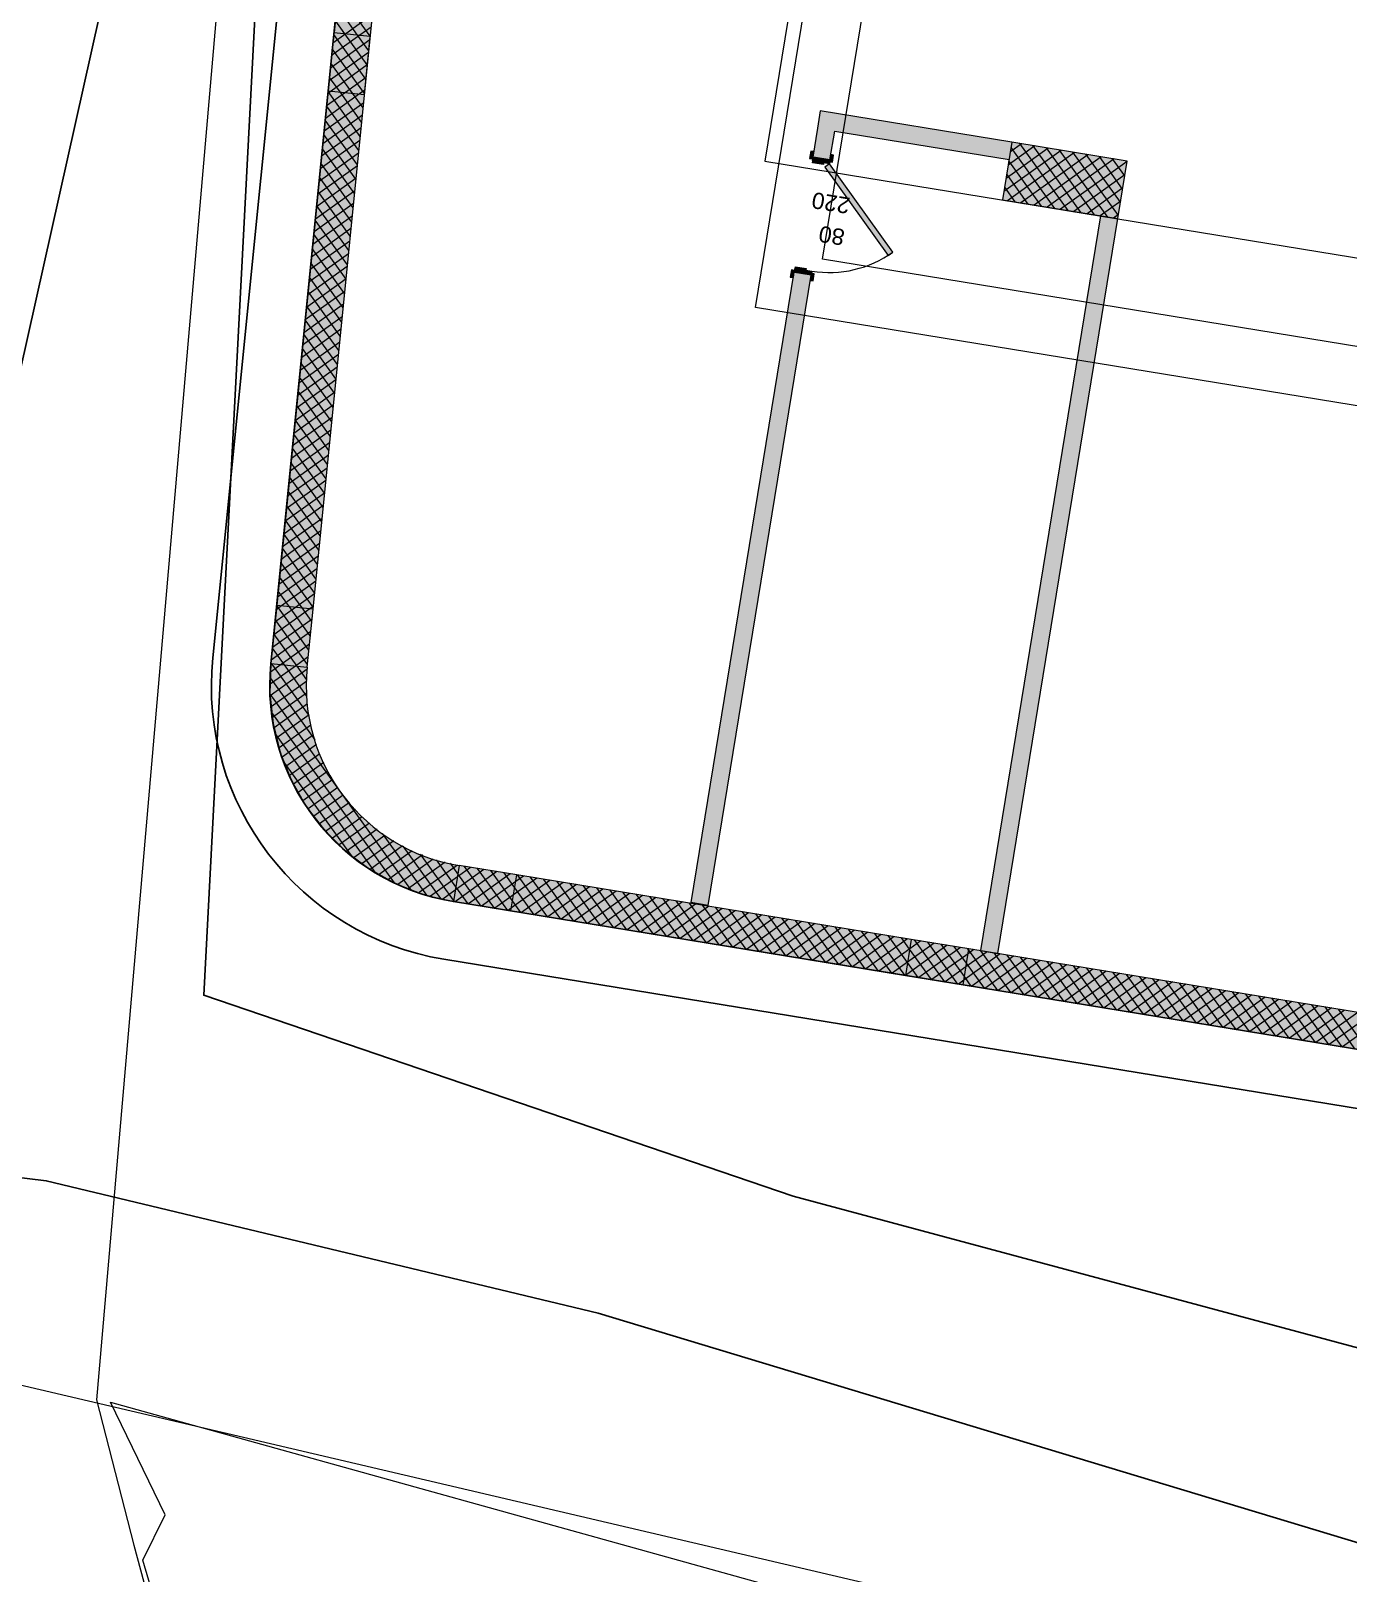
# Model space of a CAD drawing. Header units: metres. Extents: x 7511340 to 7511486, y 4692164 to 4692372.
# Drawn here: x 7511394.92 to 7511403.95, y 4692182.43 to 4692193 of the extents above; entities that cross this region are included whole.
import ezdxf

# ---------------------------------------------------------------- set-up
doc = ezdxf.new("R2010")
doc.units = ezdxf.units.M
for name, color, linetype, lineweight in [('Asfallt', 97, 'Continuous', 0), ('ParcRePo', 7, 'Continuous', 0), ('trotuar', 155, 'Continuous', 0), ('urbanizem', 1, 'Continuous', 0)]:
    doc.layers.add(name, color=color, linetype=linetype, lineweight=lineweight)
for name, color, linetype in [('bodrumi', 5, 'Continuous'), ('e0', 4, 'Continuous'), ('e1', 4, 'Continuous'), ('e2', 1, 'Continuous')]:
    doc.layers.add(name, color=color, linetype=linetype)
for name, color, linetype, true_color in [('PDF_2D Drafting - General', 7, 'Continuous', 0x999999), ('PDF_A - Muret', 7, 'Continuous', 0xaaaaaa), ('PDF_A - Shtyllat', 7, 'Continuous', 0x999999), ('PDF_A - Shtyllat bodrum', 7, 'Continuous', 0x999999)]:
    doc.layers.add(name, color=color, linetype=linetype, true_color=true_color)
doc.styles.add('PDF Arial', font='arial.ttf')

msp = doc.modelspace()

# ---------------------------------------------------------------- hatches: boundary and pattern name
at = {"layer": 'PDF_A - Muret', "true_color": 0xcccccc, "transparency": 33554559}
for points in [[(7511396.959, 4692192.586), (7511397.207, 4692192.561), (7511397.247, 4692192.959), (7511396.999, 4692192.984), (7511397.617, 4692199.165), (7511397.866, 4692199.14), (7511396.855, 4692189.035), (7511396.606, 4692189.06)], [(7511396.566, 4692188.662), (7511396.815, 4692188.637), (7511396.81, 4692188.449), (7511396.834, 4692188.262), (7511396.886, 4692188.081), (7511396.964, 4692187.909), (7511397.067, 4692187.752), (7511397.192, 4692187.611), (7511397.338, 4692187.491), (7511397.499, 4692187.395), (7511397.674, 4692187.323), (7511397.857, 4692187.279), (7511397.817, 4692187.032), (7511397.616, 4692187.079), (7511397.425, 4692187.153), (7511397.245, 4692187.253), (7511397.08, 4692187.376), (7511396.934, 4692187.52), (7511396.809, 4692187.683), (7511396.707, 4692187.862), (7511396.631, 4692188.053), (7511396.581, 4692188.252), (7511396.56, 4692188.457)]]:
    msp.add_hatch(color=254, dxfattribs=at).paths.add_polyline_path(points)
at = {"layer": 'PDF_A - Muret', "true_color": 0xffffff, "transparency": 33554559}
for points in [[(7511400.283, 4692192.131), (7511400.396, 4692192.113), (7511400.392, 4692192.085), (7511400.352, 4692192.092), (7511400.351, 4692192.08), (7511400.277, 4692192.092)], [(7511400.16, 4692191.381), (7511400.234, 4692191.369), (7511400.232, 4692191.357), (7511400.272, 4692191.351), (7511400.267, 4692191.323), (7511400.154, 4692191.342)]]:
    msp.add_hatch(color=7, dxfattribs=at).paths.add_polyline_path(points)

# ---------------------------------------------------------------- linework, layer by layer
at = {"layer": 'Asfallt'}
msp.add_polyline3d([(7511404.403, 4692273.175, 619.961), (7511401.488, 4692249.649, 619.892), (7511397.329, 4692206.248, 619.854), (7511395.371, 4692183.618, 619.839), (7511395.627, 4692182.623, 619.894), (7511395.907, 4692181.586, 619.902), (7511396.191, 4692181.272, 619.919), (7511396.715, 4692180.907, 619.923), (7511397.256, 4692180.8, 619.878), (7511414.766, 4692176.268, 619.774), (7511418.852, 4692175.217, 619.731), (7511420.837, 4692174.645, 619.657), (7511421.531, 4692174.761, 619.63), (7511421.996, 4692174.813, 619.607), (7511422.248, 4692175.07, 619.631), (7511422.506, 4692175.39, 619.618), (7511422.614, 4692175.596, 619.693), (7511422.821, 4692175.949, 619.549), (7511423.13, 4692176.487, 619.53), (7511424.316, 4692177.369, 619.53), (7511433.508, 4692228.296, 619.412), (7511440.37, 4692264.898, 619.373)], dxfattribs=at)
at = {"layer": 'bodrumi', "flags": 128}
msp.add_lwpolyline([(7511422.033, 4692183.074), (7511426.969, 4692213.275), (7511399.479, 4692217.768), (7511396.566, 4692188.662, 0.396098), (7511397.817, 4692187.032)], format="xyb", close=True, dxfattribs=at)
at = {"layer": 'e0', "color": 6, "linetype": 'Continuous', "lineweight": 20, "flags": 128}
msp.add_lwpolyline([(7511423.12, 4692213.903), (7511418.951, 4692188.392), (7511400.346, 4692191.433), (7511404.516, 4692216.944)], dxfattribs=at)
at = {"layer": 'e1', "flags": 128}
msp.add_lwpolyline([(7511422.364, 4692182.615), (7511427.429, 4692213.605), (7511399.123, 4692218.231), (7511396.168, 4692188.702, 0.396098), (7511397.752, 4692186.637)], format="xyb", close=True, dxfattribs=at)
at = {"layer": 'e1', "linetype": 'Continuous', "lineweight": 20, "elevation": 613.255, "flags": 128}
msp.add_lwpolyline([(7511423.515, 4692213.839), (7511419.281, 4692187.933), (7511399.887, 4692191.102), (7511404.121, 4692217.009)], dxfattribs=at)
at = {"layer": 'e2'}
for points in [[(7511400.144, 4692185.014, 619.707), (7511406.645, 4692183.268, 619.712), (7511410.931, 4692182.793, 619.834), (7511419.224, 4692181.066, 619.742), (7511423.016, 4692181.413, 619.405), (7511423.694, 4692183.258, 619.225), (7511424.836, 4692188.462, 619.161), (7511425.244, 4692193.12, 619.294), (7511426.125, 4692197.892, 619.277), (7511427.391, 4692204.14, 619.204), (7511428.084, 4692213.744, 613.896), (7511428.007, 4692215.982, 619.365), (7511429.663, 4692217.241, 619.316), (7511430.32, 4692216.45, 619.345), (7511430.001, 4692214.913, 619.363), (7511428, 4692203.837, 619.283), (7511426.864, 4692197.695, 619.391), (7511425.955, 4692192.757, 619.316), (7511425.152, 4692188.306, 619.298), (7511423.429, 4692179.932, 619.502), (7511421.276, 4692179.272, 619.683), (7511406.296, 4692181.95, 619.832), (7511398.809, 4692184.212, 619.878)], [(7511395.665, 4692194.322, 619.777), (7511393.645, 4692185.287, 0), (7511395.028, 4692185.12, 619.756), (7511398.809, 4692184.212, 619.878)], [(7511400.144, 4692185.014, 619.707), (7511396.107, 4692186.39, 619.57), (7511396.507, 4692194.049, 619.699)]]:
    msp.add_polyline3d(points, dxfattribs=at)
at = {"layer": 'ParcRePo', "flags": 128}
msp.add_lwpolyline([(7511438.476, 4692258.633), (7511437.466, 4692250.214), (7511433.445, 4692226.686), (7511431.285, 4692219.136), (7511431.165, 4692215.906), (7511428.644, 4692201.967), (7511424.053, 4692176.878), (7511392.374, 4692184.299), (7511391.774, 4692184.439), (7511391.754, 4692184.439), (7511391.594, 4692184.479), (7511374.173, 4692189.119), (7511355.624, 4692194.06), (7511353.224, 4692194.68), (7511356.019, 4692233.288), (7511356.846, 4692244.708), (7511357.263, 4692252.689), (7511359.038, 4692286.715)], dxfattribs=at)
at = {"layer": 'PDF_2D Drafting - General', "color": 8, "lineweight": 9, "true_color": 0x7f7f7f}
for points in [[(7511399.479, 4692217.768), (7511396.566, 4692188.662)], [(7511396.566, 4692188.662), (7511396.56, 4692188.457)], [(7511396.56, 4692188.457), (7511396.581, 4692188.252)], [(7511396.581, 4692188.252), (7511396.631, 4692188.053)], [(7511396.631, 4692188.053), (7511396.707, 4692187.862)], [(7511396.707, 4692187.862), (7511396.809, 4692187.683)], [(7511396.809, 4692187.683), (7511396.934, 4692187.52)], [(7511396.934, 4692187.52), (7511397.08, 4692187.376)], [(7511397.08, 4692187.376), (7511397.245, 4692187.253)], [(7511397.245, 4692187.253), (7511397.425, 4692187.153)], [(7511397.425, 4692187.153), (7511397.616, 4692187.079)], [(7511397.616, 4692187.079), (7511397.817, 4692187.032)], [(7511397.817, 4692187.032), (7511422.033, 4692183.074)]]:
    msp.add_lwpolyline(points, dxfattribs=at)
at = {"layer": 'PDF_A - Muret', "color": 8, "lineweight": 18, "true_color": 0x7f7f7f}
for points in [[(7511396.855, 4692189.035), (7511397.866, 4692199.14)], [(7511397.617, 4692199.165), (7511396.999, 4692192.984)], [(7511396.959, 4692192.586), (7511396.606, 4692189.06)], [(7511400.33, 4692192.448), (7511400.31, 4692192.33)], [(7511401.643, 4692192.233), (7511400.33, 4692192.448)], [(7511400.31, 4692192.33), (7511400.278, 4692192.132)], [(7511400.396, 4692192.113), (7511400.429, 4692192.31)], [(7511400.429, 4692192.31), (7511401.624, 4692192.115)], [(7511400.278, 4692192.132), (7511400.284, 4692192.169)], [(7511400.278, 4692192.132), (7511400.284, 4692192.169)], [(7511400.278, 4692192.132), (7511400.284, 4692192.169)], [(7511400.283, 4692192.131), (7511400.278, 4692192.132)], [(7511400.283, 4692192.131), (7511400.278, 4692192.132)], [(7511400.283, 4692192.131), (7511400.278, 4692192.132)], [(7511400.396, 4692192.113), (7511400.283, 4692192.131)], [(7511400.396, 4692192.113), (7511400.283, 4692192.131)], [(7511400.396, 4692192.113), (7511400.283, 4692192.131)], [(7511400.396, 4692192.113), (7511400.402, 4692192.149)], [(7511400.396, 4692192.113), (7511400.402, 4692192.149)], [(7511400.396, 4692192.113), (7511400.402, 4692192.149)], [(7511402.25, 4692191.729), (7511401.427, 4692186.696)], [(7511401.546, 4692186.677), (7511402.368, 4692191.71)], [(7511400.149, 4692191.343), (7511399.443, 4692187.025)], [(7511399.562, 4692187.005), (7511400.267, 4692191.323)], [(7511400.149, 4692191.343), (7511400.143, 4692191.306)], [(7511400.149, 4692191.343), (7511400.143, 4692191.306)], [(7511400.149, 4692191.343), (7511400.143, 4692191.306)], [(7511400.154, 4692191.342), (7511400.149, 4692191.343)], [(7511400.154, 4692191.342), (7511400.149, 4692191.343)], [(7511400.154, 4692191.342), (7511400.149, 4692191.343)], [(7511400.267, 4692191.323), (7511400.154, 4692191.342)], [(7511400.267, 4692191.323), (7511400.154, 4692191.342)], [(7511400.267, 4692191.323), (7511400.154, 4692191.342)], [(7511400.267, 4692191.323), (7511400.261, 4692191.287)], [(7511400.267, 4692191.323), (7511400.261, 4692191.287)], [(7511400.267, 4692191.323), (7511400.261, 4692191.287)], [(7511400.953, 4692186.773), (7511398.252, 4692187.215)], [(7511398.211, 4692186.968), (7511400.913, 4692186.526)], [(7511399.562, 4692187.005), (7511399.443, 4692187.025)], [(7511405.72, 4692185.994), (7511401.348, 4692186.708)], [(7511401.427, 4692186.696), (7511401.546, 4692186.677)], [(7511401.308, 4692186.462), (7511405.68, 4692185.747)]]:
    msp.add_lwpolyline(points, dxfattribs=at)
at = {"layer": 'PDF_A - Muret', "lineweight": 9}
for points in [[(7511397.246, 4692192.96), (7511397.027, 4692193.264)], [(7511397.073, 4692192.977), (7511397.007, 4692193.069)], [(7511397.159, 4692192.968), (7511397.017, 4692193.167)], [(7511397.262, 4692193.108), (7511397.079, 4692192.976)], [(7511397.254, 4692193.022), (7511397.176, 4692192.966)], [(7511397.237, 4692192.86), (7511397.237, 4692192.86)], [(7511397.245, 4692192.936), (7511397.244, 4692192.935)], [(7511397.247, 4692192.958), (7511397.247, 4692192.958)], [(7511397.228, 4692192.762), (7511397.227, 4692192.763)], [(7511397.228, 4692192.763), (7511397.227, 4692192.763)], [(7511397.236, 4692192.849), (7511397.236, 4692192.849)], [(7511397.218, 4692192.664), (7511397.217, 4692192.665)], [(7511397.219, 4692192.677), (7511397.219, 4692192.677)], [(7511397.174, 4692192.565), (7511396.94, 4692192.396)], [(7511397.077, 4692192.574), (7511396.948, 4692192.482)], [(7511396.979, 4692192.584), (7511396.957, 4692192.568)], [(7511397.179, 4692192.273), (7511396.958, 4692192.58)], [(7511397.188, 4692192.371), (7511397.04, 4692192.578)], [(7511397.198, 4692192.469), (7511397.126, 4692192.57)], [(7511397.208, 4692192.567), (7511397.208, 4692192.567)], [(7511397.21, 4692192.591), (7511397.21, 4692192.59)], [(7511397.202, 4692192.504), (7511396.931, 4692192.31)], [(7511397.169, 4692192.176), (7511396.948, 4692192.482)], [(7511397.184, 4692192.332), (7511396.914, 4692192.137)], [(7511397.193, 4692192.418), (7511396.922, 4692192.223)], [(7511397.159, 4692192.078), (7511396.939, 4692192.385)], [(7511397.176, 4692192.246), (7511396.905, 4692192.051)], [(7511397.149, 4692191.98), (7511396.929, 4692192.287)], [(7511397.167, 4692192.159), (7511396.896, 4692191.965)], [(7511397.14, 4692191.882), (7511396.919, 4692192.189)], [(7511397.159, 4692192.073), (7511396.888, 4692191.878)], [(7511397.13, 4692191.785), (7511396.909, 4692192.091)], [(7511397.15, 4692191.987), (7511396.879, 4692191.792)], [(7511397.12, 4692191.687), (7511396.899, 4692191.994)], [(7511397.133, 4692191.814), (7511396.862, 4692191.619)], [(7511397.141, 4692191.9), (7511396.871, 4692191.706)], [(7511397.11, 4692191.589), (7511396.89, 4692191.896)], [(7511397.124, 4692191.728), (7511396.853, 4692191.533)], [(7511397.091, 4692191.394), (7511396.87, 4692191.7)], [(7511397.1, 4692191.491), (7511396.88, 4692191.798)], [(7511397.115, 4692191.642), (7511396.845, 4692191.447)], [(7511397.081, 4692191.296), (7511396.86, 4692191.603)], [(7511397.107, 4692191.555), (7511396.836, 4692191.361)], [(7511397.071, 4692191.198), (7511396.85, 4692191.505)], [(7511397.09, 4692191.383), (7511396.819, 4692191.188)], [(7511397.098, 4692191.469), (7511396.827, 4692191.274)], [(7511397.061, 4692191.1), (7511396.841, 4692191.407)], [(7511397.081, 4692191.297), (7511396.81, 4692191.102)], [(7511397.051, 4692191.003), (7511396.831, 4692191.309)], [(7511397.072, 4692191.21), (7511396.801, 4692191.016)], [(7511397.042, 4692190.905), (7511396.821, 4692191.212)], [(7511397.064, 4692191.124), (7511396.793, 4692190.929)], [(7511397.032, 4692190.807), (7511396.811, 4692191.114)], [(7511397.055, 4692191.038), (7511396.784, 4692190.843)], [(7511397.022, 4692190.71), (7511396.802, 4692191.016)], [(7511397.038, 4692190.865), (7511396.767, 4692190.671)], [(7511397.046, 4692190.952), (7511396.776, 4692190.757)], [(7511397.012, 4692190.612), (7511396.792, 4692190.919)], [(7511397.029, 4692190.779), (7511396.758, 4692190.584)], [(7511397.003, 4692190.514), (7511396.782, 4692190.821)], [(7511397.02, 4692190.693), (7511396.75, 4692190.498)], [(7511396.993, 4692190.416), (7511396.772, 4692190.723)], [(7511397.012, 4692190.606), (7511396.741, 4692190.412)], [(7511396.983, 4692190.319), (7511396.762, 4692190.625)], [(7511396.995, 4692190.434), (7511396.724, 4692190.239)], [(7511397.003, 4692190.52), (7511396.732, 4692190.326)], [(7511396.963, 4692190.123), (7511396.743, 4692190.43)], [(7511396.973, 4692190.221), (7511396.753, 4692190.528)], [(7511396.986, 4692190.348), (7511396.715, 4692190.153)], [(7511396.954, 4692190.025), (7511396.733, 4692190.332)], [(7511396.977, 4692190.261), (7511396.707, 4692190.067)], [(7511396.944, 4692189.928), (7511396.723, 4692190.234)], [(7511396.969, 4692190.175), (7511396.698, 4692189.98)], [(7511396.934, 4692189.83), (7511396.714, 4692190.137)], [(7511396.96, 4692190.089), (7511396.689, 4692189.894)], [(7511396.924, 4692189.732), (7511396.704, 4692190.039)], [(7511396.943, 4692189.916), (7511396.672, 4692189.722)], [(7511396.951, 4692190.002), (7511396.681, 4692189.808)], [(7511396.915, 4692189.634), (7511396.694, 4692189.941)], [(7511396.934, 4692189.83), (7511396.663, 4692189.635)], [(7511396.905, 4692189.537), (7511396.684, 4692189.843)], [(7511396.925, 4692189.744), (7511396.655, 4692189.549)], [(7511396.895, 4692189.439), (7511396.674, 4692189.746)], [(7511396.917, 4692189.657), (7511396.646, 4692189.463)], [(7511396.885, 4692189.341), (7511396.665, 4692189.648)], [(7511396.9, 4692189.485), (7511396.629, 4692189.29)], [(7511396.908, 4692189.571), (7511396.637, 4692189.376)], [(7511396.875, 4692189.243), (7511396.655, 4692189.55)], [(7511396.891, 4692189.399), (7511396.62, 4692189.204)], [(7511396.866, 4692189.146), (7511396.645, 4692189.452)], [(7511396.882, 4692189.312), (7511396.612, 4692189.118)], [(7511396.856, 4692189.048), (7511396.635, 4692189.355)], [(7511396.693, 4692189.051), (7511396.616, 4692189.159)], [(7511396.78, 4692189.043), (7511396.625, 4692189.257)], [(7511396.874, 4692189.226), (7511396.638, 4692189.057)], [(7511396.607, 4692189.06), (7511396.606, 4692189.061)], [(7511396.865, 4692189.14), (7511396.736, 4692189.047)], [(7511396.856, 4692189.054), (7511396.834, 4692189.037)], [(7511396.734, 4692188.645), (7511396.562, 4692188.521)], [(7511396.636, 4692188.655), (7511396.564, 4692188.603)], [(7511396.828, 4692188.307), (7511396.573, 4692188.661)], [(7511396.811, 4692188.442), (7511396.66, 4692188.653)], [(7511396.813, 4692188.551), (7511396.746, 4692188.644)], [(7511396.814, 4692188.623), (7511396.561, 4692188.441)], [(7511396.869, 4692188.139), (7511396.563, 4692188.565)], [(7511396.812, 4692188.542), (7511396.569, 4692188.367)], [(7511397.062, 4692187.759), (7511396.56, 4692188.458)], [(7511396.81, 4692188.46), (7511396.577, 4692188.292)], [(7511397.413, 4692187.16), (7511396.573, 4692188.327)], [(7511396.818, 4692188.386), (7511396.589, 4692188.221)], [(7511396.828, 4692188.312), (7511396.606, 4692188.153)], [(7511396.84, 4692188.241), (7511396.623, 4692188.085)], [(7511397.28, 4692187.233), (7511396.599, 4692188.18)], [(7511396.859, 4692188.175), (7511396.644, 4692188.02)], [(7511396.878, 4692188.108), (7511396.669, 4692187.958)], [(7511396.902, 4692188.045), (7511396.694, 4692187.896)], [(7511397.118, 4692187.348), (7511396.656, 4692187.99)], [(7511396.929, 4692187.985), (7511396.722, 4692187.836)], [(7511396.957, 4692187.925), (7511396.754, 4692187.779)], [(7511396.99, 4692187.869), (7511396.786, 4692187.722)], [(7511397.026, 4692187.814), (7511396.821, 4692187.667)], [(7511397.061, 4692187.76), (7511396.861, 4692187.616)], [(7511397.104, 4692187.71), (7511396.9, 4692187.564)], [(7511397.526, 4692187.114), (7511397.069, 4692187.749)], [(7511397.147, 4692187.662), (7511396.941, 4692187.513)], [(7511397.191, 4692187.613), (7511396.988, 4692187.467)], [(7511397.243, 4692187.57), (7511397.035, 4692187.42)], [(7511397.294, 4692187.527), (7511397.082, 4692187.374)], [(7511397.348, 4692187.485), (7511397.137, 4692187.334)], [(7511397.634, 4692187.075), (7511397.33, 4692187.498)], [(7511397.409, 4692187.449), (7511397.191, 4692187.293)], [(7511397.469, 4692187.413), (7511397.246, 4692187.252)], [(7511397.535, 4692187.38), (7511397.309, 4692187.217)], [(7511397.73, 4692187.053), (7511397.473, 4692187.411)], [(7511397.606, 4692187.351), (7511397.372, 4692187.182)], [(7511397.678, 4692187.322), (7511397.436, 4692187.149)], [(7511397.761, 4692187.302), (7511397.509, 4692187.121)], [(7511397.844, 4692187.282), (7511397.581, 4692187.093)], [(7511397.818, 4692187.042), (7511397.591, 4692187.357)], [(7511397.833, 4692187.132), (7511397.7, 4692187.317)], [(7511397.848, 4692187.223), (7511397.797, 4692187.294)], [(7511397.844, 4692187.202), (7511397.66, 4692187.069)], [(7511398.478, 4692187.177), (7511398.215, 4692186.988)], [(7511398.388, 4692187.192), (7511398.229, 4692187.079)], [(7511398.297, 4692187.207), (7511398.244, 4692187.169)], [(7511398.461, 4692186.927), (7511398.255, 4692187.214)], [(7511398.569, 4692187.163), (7511398.282, 4692186.956)], [(7511398.552, 4692186.912), (7511398.345, 4692187.199)], [(7511398.642, 4692186.897), (7511398.436, 4692187.184)], [(7511398.733, 4692186.882), (7511398.527, 4692187.17)], [(7511398.824, 4692186.868), (7511398.617, 4692187.155)], [(7511397.829, 4692187.111), (7511397.744, 4692187.049)], [(7511398.37, 4692186.942), (7511398.237, 4692187.127)], [(7511398.66, 4692187.148), (7511398.373, 4692186.941)], [(7511398.75, 4692187.133), (7511398.463, 4692186.927)], [(7511398.841, 4692187.118), (7511398.554, 4692186.912)], [(7511398.932, 4692187.103), (7511398.645, 4692186.897)], [(7511398.915, 4692186.853), (7511398.708, 4692187.14)], [(7511399.023, 4692187.088), (7511398.736, 4692186.882)], [(7511399.005, 4692186.838), (7511398.799, 4692187.125)], [(7511399.113, 4692187.074), (7511398.826, 4692186.867)], [(7511399.096, 4692186.823), (7511398.89, 4692187.11)], [(7511399.204, 4692187.059), (7511398.917, 4692186.852)], [(7511399.187, 4692186.808), (7511398.98, 4692187.095)], [(7511399.277, 4692186.794), (7511399.071, 4692187.081)], [(7511399.368, 4692186.779), (7511399.162, 4692187.066)], [(7511399.459, 4692186.764), (7511399.253, 4692187.051)], [(7511398.279, 4692186.957), (7511398.222, 4692187.036)], [(7511399.295, 4692187.044), (7511399.008, 4692186.838)], [(7511399.386, 4692187.029), (7511399.098, 4692186.823)], [(7511399.476, 4692187.014), (7511399.189, 4692186.808)], [(7511399.567, 4692187), (7511399.28, 4692186.793)], [(7511399.55, 4692186.749), (7511399.343, 4692187.036)], [(7511399.658, 4692186.985), (7511399.371, 4692186.778)], [(7511399.64, 4692186.734), (7511399.434, 4692187.021)], [(7511399.748, 4692186.97), (7511399.461, 4692186.763)], [(7511399.731, 4692186.719), (7511399.525, 4692187.006)], [(7511399.839, 4692186.955), (7511399.552, 4692186.749)], [(7511399.822, 4692186.705), (7511399.615, 4692186.992)], [(7511399.93, 4692186.94), (7511399.643, 4692186.734)], [(7511399.912, 4692186.69), (7511399.706, 4692186.977)], [(7511400.003, 4692186.675), (7511399.797, 4692186.962)], [(7511400.094, 4692186.66), (7511399.888, 4692186.947)], [(7511400.021, 4692186.925), (7511399.734, 4692186.719)], [(7511400.111, 4692186.911), (7511399.824, 4692186.704)], [(7511400.202, 4692186.896), (7511399.915, 4692186.689)], [(7511400.185, 4692186.645), (7511399.978, 4692186.932)], [(7511400.293, 4692186.881), (7511400.006, 4692186.674)], [(7511400.275, 4692186.63), (7511400.069, 4692186.917)], [(7511400.384, 4692186.866), (7511400.096, 4692186.66)], [(7511400.366, 4692186.616), (7511400.16, 4692186.903)], [(7511400.474, 4692186.851), (7511400.187, 4692186.645)], [(7511400.457, 4692186.601), (7511400.25, 4692186.888)], [(7511400.565, 4692186.836), (7511400.278, 4692186.63)], [(7511400.548, 4692186.586), (7511400.341, 4692186.873)], [(7511400.638, 4692186.571), (7511400.432, 4692186.858)], [(7511400.729, 4692186.556), (7511400.523, 4692186.843)], [(7511400.656, 4692186.822), (7511400.369, 4692186.615)], [(7511400.746, 4692186.807), (7511400.459, 4692186.6)], [(7511400.837, 4692186.792), (7511400.55, 4692186.586)], [(7511400.82, 4692186.541), (7511400.613, 4692186.829)], [(7511400.928, 4692186.777), (7511400.641, 4692186.571)], [(7511400.91, 4692186.527), (7511400.704, 4692186.814)], [(7511400.927, 4692186.614), (7511400.795, 4692186.799)], [(7511400.942, 4692186.705), (7511400.886, 4692186.784)], [(7511400.943, 4692186.708), (7511400.731, 4692186.556)], [(7511401.563, 4692186.673), (7511401.313, 4692186.494)], [(7511401.472, 4692186.688), (7511401.328, 4692186.584)], [(7511401.381, 4692186.703), (7511401.343, 4692186.675)], [(7511401.545, 4692186.423), (7511401.347, 4692186.7)], [(7511401.654, 4692186.658), (7511401.367, 4692186.452)], [(7511401.636, 4692186.408), (7511401.43, 4692186.695)], [(7511401.744, 4692186.644), (7511401.457, 4692186.437)], [(7511401.727, 4692186.393), (7511401.521, 4692186.68)], [(7511401.835, 4692186.629), (7511401.548, 4692186.422)], [(7511401.818, 4692186.378), (7511401.611, 4692186.665)], [(7511401.908, 4692186.363), (7511401.702, 4692186.651)], [(7511401.999, 4692186.349), (7511401.793, 4692186.636)], [(7511400.928, 4692186.617), (7511400.822, 4692186.541)], [(7511401.364, 4692186.452), (7511401.317, 4692186.518)], [(7511401.455, 4692186.438), (7511401.332, 4692186.609)], [(7511401.926, 4692186.614), (7511401.639, 4692186.408)], [(7511402.017, 4692186.599), (7511401.729, 4692186.393)], [(7511402.107, 4692186.584), (7511401.82, 4692186.378)], [(7511402.09, 4692186.334), (7511401.883, 4692186.621)], [(7511402.198, 4692186.57), (7511401.911, 4692186.363)], [(7511402.181, 4692186.319), (7511401.974, 4692186.606)], [(7511402.289, 4692186.555), (7511402.002, 4692186.348)], [(7511402.271, 4692186.304), (7511402.065, 4692186.591)], [(7511402.379, 4692186.54), (7511402.092, 4692186.333)], [(7511402.362, 4692186.289), (7511402.156, 4692186.576)], [(7511402.47, 4692186.525), (7511402.183, 4692186.319)], [(7511402.453, 4692186.275), (7511402.246, 4692186.562)], [(7511402.543, 4692186.26), (7511402.337, 4692186.547)], [(7511402.634, 4692186.245), (7511402.428, 4692186.532)], [(7511402.561, 4692186.51), (7511402.274, 4692186.304)], [(7511402.652, 4692186.495), (7511402.365, 4692186.289)], [(7511402.742, 4692186.481), (7511402.455, 4692186.274)], [(7511402.725, 4692186.23), (7511402.519, 4692186.517)], [(7511402.833, 4692186.466), (7511402.546, 4692186.259)], [(7511402.816, 4692186.215), (7511402.609, 4692186.502)], [(7511402.924, 4692186.451), (7511402.637, 4692186.244)], [(7511402.906, 4692186.2), (7511402.7, 4692186.487)], [(7511403.015, 4692186.436), (7511402.727, 4692186.23)], [(7511402.997, 4692186.186), (7511402.791, 4692186.473)], [(7511403.105, 4692186.421), (7511402.818, 4692186.215)], [(7511403.088, 4692186.171), (7511402.881, 4692186.458)], [(7511403.179, 4692186.156), (7511402.972, 4692186.443)], [(7511403.269, 4692186.141), (7511403.063, 4692186.428)], [(7511403.36, 4692186.126), (7511403.154, 4692186.413)], [(7511403.196, 4692186.406), (7511402.909, 4692186.2)], [(7511403.287, 4692186.392), (7511403, 4692186.185)], [(7511403.377, 4692186.377), (7511403.09, 4692186.17)], [(7511403.468, 4692186.362), (7511403.181, 4692186.155)], [(7511403.451, 4692186.111), (7511403.244, 4692186.398)], [(7511403.559, 4692186.347), (7511403.272, 4692186.141)], [(7511403.541, 4692186.097), (7511403.335, 4692186.384)], [(7511403.65, 4692186.332), (7511403.362, 4692186.126)], [(7511403.632, 4692186.082), (7511403.426, 4692186.369)], [(7511403.74, 4692186.317), (7511403.453, 4692186.111)], [(7511403.723, 4692186.067), (7511403.517, 4692186.354)], [(7511403.814, 4692186.052), (7511403.607, 4692186.339)], [(7511403.904, 4692186.037), (7511403.698, 4692186.324)], [(7511403.995, 4692186.022), (7511403.789, 4692186.31)], [(7511403.831, 4692186.303), (7511403.544, 4692186.096)], [(7511403.922, 4692186.288), (7511403.635, 4692186.081)], [(7511404.012, 4692186.273), (7511403.725, 4692186.067)], [(7511404.103, 4692186.258), (7511403.816, 4692186.052)], [(7511404.086, 4692186.008), (7511403.879, 4692186.295)], [(7511404.194, 4692186.243), (7511403.907, 4692186.037)]]:
    msp.add_lwpolyline(points, dxfattribs=at)
at = {"layer": 'PDF_A - Muret', "color": 8, "lineweight": 13, "true_color": 0x7f7f7f}
for points in [[(7511400.265, 4692192.172), (7511400.257, 4692192.122)], [(7511400.257, 4692192.122), (7511400.276, 4692192.119)], [(7511400.284, 4692192.169), (7511400.265, 4692192.172)], [(7511400.278, 4692192.132), (7511400.274, 4692192.108)], [(7511400.276, 4692192.119), (7511400.284, 4692192.169)], [(7511400.277, 4692192.092), (7511400.283, 4692192.131)], [(7511400.283, 4692192.131), (7511400.278, 4692192.132)], [(7511400.279, 4692192.107), (7511400.283, 4692192.131)], [(7511400.283, 4692192.131), (7511400.396, 4692192.113)], [(7511400.402, 4692192.149), (7511400.394, 4692192.1)], [(7511400.421, 4692192.146), (7511400.402, 4692192.149)], [(7511400.413, 4692192.097), (7511400.421, 4692192.146)], [(7511400.274, 4692192.108), (7511400.279, 4692192.107)], [(7511400.351, 4692192.08), (7511400.277, 4692192.092)], [(7511400.352, 4692192.092), (7511400.351, 4692192.08)], [(7511400.392, 4692192.085), (7511400.352, 4692192.092)], [(7511400.392, 4692192.085), (7511400.36, 4692192.062)], [(7511400.36, 4692192.062), (7511400.794, 4692191.458)], [(7511400.396, 4692192.113), (7511400.392, 4692192.085)], [(7511400.826, 4692191.481), (7511400.392, 4692192.085)], [(7511400.394, 4692192.1), (7511400.413, 4692192.097)], [(7511400.154, 4692191.342), (7511400.16, 4692191.381)], [(7511400.16, 4692191.381), (7511400.234, 4692191.369)], [(7511400.794, 4692191.458), (7511400.826, 4692191.481)], [(7511400.132, 4692191.359), (7511400.124, 4692191.309)], [(7511400.124, 4692191.309), (7511400.143, 4692191.306)], [(7511400.151, 4692191.355), (7511400.132, 4692191.359)], [(7511400.143, 4692191.306), (7511400.151, 4692191.355)], [(7511400.153, 4692191.367), (7511400.149, 4692191.343)], [(7511400.149, 4692191.343), (7511400.154, 4692191.342)], [(7511400.158, 4692191.366), (7511400.153, 4692191.367)], [(7511400.154, 4692191.342), (7511400.158, 4692191.366)], [(7511400.267, 4692191.323), (7511400.154, 4692191.342)], [(7511400.234, 4692191.369), (7511400.232, 4692191.357)], [(7511400.232, 4692191.357), (7511400.272, 4692191.351)], [(7511400.27, 4692191.336), (7511400.261, 4692191.287)], [(7511400.261, 4692191.287), (7511400.28, 4692191.284)], [(7511400.272, 4692191.351), (7511400.267, 4692191.323)], [(7511400.288, 4692191.333), (7511400.27, 4692191.336)], [(7511400.28, 4692191.284), (7511400.288, 4692191.333)]]:
    msp.add_lwpolyline(points, dxfattribs=at)
msp.add_arc((7511400.392, 4692192.085), 0.744, 260.7172, 305.7197, dxfattribs=at)
at = {"layer": 'PDF_A - Muret', "color": 8, "lineweight": 18, "true_color": 0x7f7f7f}
for radius, start, end in [(1.5, 174.2778, 260.7252), (1.25, 174.2754, 260.728)]:
    msp.add_arc((7511398.058, 4692188.512), radius, start, end, dxfattribs=at)
at = {"layer": 'PDF_A - Muret', "color": 254, "true_color": 0xcccccc, "transparency": 33554559}
for points in [[(7511400.31, 4692192.33), (7511400.33, 4692192.448), (7511400.429, 4692192.31)], [(7511400.429, 4692192.31), (7511400.33, 4692192.448), (7511400.448, 4692192.429)], [(7511400.278, 4692192.132), (7511400.31, 4692192.33), (7511400.396, 4692192.113), (7511400.429, 4692192.31)], [(7511400.429, 4692192.31), (7511400.448, 4692192.429), (7511401.624, 4692192.115), (7511401.643, 4692192.233)], [(7511402.25, 4692191.729), (7511402.368, 4692191.71), (7511401.427, 4692186.696), (7511401.546, 4692186.677)], [(7511399.443, 4692187.025), (7511400.149, 4692191.343), (7511399.562, 4692187.005), (7511400.267, 4692191.323)], [(7511398.252, 4692187.215), (7511400.953, 4692186.773), (7511398.211, 4692186.968), (7511400.913, 4692186.526)], [(7511405.68, 4692185.747), (7511401.308, 4692186.462), (7511405.72, 4692185.994), (7511401.348, 4692186.708)]]:
    msp.add_solid(points, dxfattribs=at)
at = {"layer": 'PDF_A - Muret', "color": 7, "true_color": 0xffffff, "transparency": 33554559}
for points in [[(7511400.276, 4692192.119), (7511400.257, 4692192.122), (7511400.284, 4692192.169), (7511400.265, 4692192.172)], [(7511400.283, 4692192.131), (7511400.279, 4692192.107), (7511400.278, 4692192.132), (7511400.274, 4692192.108)], [(7511400.413, 4692192.097), (7511400.394, 4692192.1), (7511400.421, 4692192.146), (7511400.402, 4692192.149)], [(7511400.826, 4692191.481), (7511400.794, 4692191.458), (7511400.392, 4692192.085), (7511400.36, 4692192.062)], [(7511400.132, 4692191.359), (7511400.151, 4692191.355), (7511400.124, 4692191.309), (7511400.143, 4692191.306)], [(7511400.158, 4692191.366), (7511400.154, 4692191.342), (7511400.153, 4692191.367), (7511400.149, 4692191.343)], [(7511400.27, 4692191.336), (7511400.288, 4692191.333), (7511400.261, 4692191.287), (7511400.28, 4692191.284)]]:
    msp.add_solid(points, dxfattribs=at)
at = {"layer": 'PDF_A - Shtyllat', "color": 8, "lineweight": 18, "true_color": 0x7f7f7f}
for points in [[(7511401.643, 4692192.233), (7511401.579, 4692191.839)], [(7511402.433, 4692192.104), (7511401.643, 4692192.233)], [(7511402.368, 4692191.71), (7511402.433, 4692192.104)], [(7511401.579, 4692191.839), (7511402.368, 4692191.71)]]:
    msp.add_lwpolyline(points, dxfattribs=at)
at = {"layer": 'PDF_A - Shtyllat', "lineweight": 5}
for points in [[(7511401.709, 4692192.223), (7511401.632, 4692192.167)], [(7511402.027, 4692191.765), (7511401.697, 4692192.225)], [(7511401.981, 4692192.178), (7511401.588, 4692191.895)], [(7511401.891, 4692192.193), (7511401.603, 4692191.986)], [(7511402.072, 4692192.163), (7511401.613, 4692191.833)], [(7511401.8, 4692192.208), (7511401.617, 4692192.077)], [(7511401.937, 4692191.78), (7511401.637, 4692192.197)], [(7511402.163, 4692192.148), (7511401.703, 4692191.818)], [(7511402.118, 4692191.75), (7511401.788, 4692192.21)], [(7511402.253, 4692192.134), (7511401.794, 4692191.803)], [(7511402.209, 4692191.736), (7511401.879, 4692192.195)], [(7511402.344, 4692192.119), (7511401.885, 4692191.789)], [(7511402.3, 4692191.721), (7511401.969, 4692192.18)], [(7511402.372, 4692191.732), (7511402.06, 4692192.165)], [(7511402.387, 4692191.823), (7511402.151, 4692192.15)], [(7511402.401, 4692191.913), (7511402.242, 4692192.136)], [(7511402.416, 4692192.004), (7511402.332, 4692192.121)], [(7511401.755, 4692191.81), (7511401.607, 4692192.015)], [(7511401.846, 4692191.795), (7511401.622, 4692192.106)], [(7511402.432, 4692192.102), (7511401.976, 4692191.774)], [(7511402.417, 4692192.011), (7511402.066, 4692191.759)], [(7511402.431, 4692192.095), (7511402.423, 4692192.106)], [(7511401.665, 4692191.825), (7511401.593, 4692191.925)], [(7511402.403, 4692191.921), (7511402.157, 4692191.744)], [(7511402.388, 4692191.83), (7511402.248, 4692191.729)], [(7511402.373, 4692191.739), (7511402.338, 4692191.714)]]:
    msp.add_lwpolyline(points, dxfattribs=at)
at = {"layer": 'PDF_A - Shtyllat', "color": 253, "true_color": 0xaaaaaa, "transparency": 33554559}
msp.add_solid([(7511402.368, 4692191.71), (7511401.579, 4692191.839), (7511402.433, 4692192.104), (7511401.643, 4692192.233)], dxfattribs=at)
at = {"layer": 'PDF_A - Shtyllat bodrum', "color": 8, "lineweight": 18, "true_color": 0x7f7f7f}
for points in [[(7511396.998, 4692192.984), (7511396.958, 4692192.586)], [(7511397.247, 4692192.959), (7511396.998, 4692192.984)], [(7511397.207, 4692192.561), (7511397.247, 4692192.959)], [(7511396.958, 4692192.586), (7511397.207, 4692192.561)], [(7511396.606, 4692189.06), (7511396.566, 4692188.662)], [(7511396.855, 4692189.035), (7511396.606, 4692189.06)], [(7511396.815, 4692188.637), (7511396.855, 4692189.035)], [(7511396.566, 4692188.662), (7511396.815, 4692188.637)], [(7511397.857, 4692187.279), (7511397.817, 4692187.032)], [(7511398.252, 4692187.215), (7511397.857, 4692187.279)], [(7511398.211, 4692186.968), (7511398.252, 4692187.215)], [(7511397.817, 4692187.032), (7511398.211, 4692186.968)], [(7511400.953, 4692186.773), (7511400.913, 4692186.526)], [(7511401.348, 4692186.708), (7511400.953, 4692186.773)], [(7511401.308, 4692186.462), (7511401.348, 4692186.708)], [(7511400.913, 4692186.526), (7511401.308, 4692186.462)]]:
    msp.add_lwpolyline(points, dxfattribs=at)
at = {"layer": 'PDF_A - Shtyllat bodrum', "lineweight": 5}
for points in [[(7511397.176, 4692192.966), (7511396.982, 4692192.827)], [(7511397.079, 4692192.976), (7511396.991, 4692192.913)], [(7511397.217, 4692192.665), (7511396.997, 4692192.972)], [(7511397.227, 4692192.763), (7511397.073, 4692192.977)], [(7511397.237, 4692192.86), (7511397.159, 4692192.968)], [(7511397.244, 4692192.935), (7511396.974, 4692192.741)], [(7511397.208, 4692192.567), (7511396.987, 4692192.874)], [(7511397.247, 4692192.958), (7511397.246, 4692192.96)], [(7511397.236, 4692192.849), (7511396.965, 4692192.654)], [(7511397.126, 4692192.57), (7511396.977, 4692192.776)], [(7511397.227, 4692192.763), (7511396.979, 4692192.584)], [(7511397.04, 4692192.578), (7511396.967, 4692192.678)], [(7511397.219, 4692192.677), (7511397.077, 4692192.574)], [(7511397.21, 4692192.59), (7511397.174, 4692192.565)], [(7511396.638, 4692189.057), (7511396.603, 4692189.031)], [(7511396.826, 4692188.755), (7511396.607, 4692189.06)], [(7511396.848, 4692188.967), (7511396.577, 4692188.773)], [(7511396.834, 4692189.037), (7511396.586, 4692188.859)], [(7511396.736, 4692189.047), (7511396.594, 4692188.945)], [(7511396.817, 4692188.657), (7511396.596, 4692188.964)], [(7511396.836, 4692188.852), (7511396.693, 4692189.051)], [(7511396.846, 4692188.95), (7511396.78, 4692189.043)], [(7511396.839, 4692188.881), (7511396.568, 4692188.686)], [(7511396.746, 4692188.644), (7511396.586, 4692188.866)], [(7511396.66, 4692188.653), (7511396.577, 4692188.768)], [(7511396.83, 4692188.795), (7511396.636, 4692188.655)], [(7511396.573, 4692188.661), (7511396.567, 4692188.67)], [(7511396.822, 4692188.708), (7511396.734, 4692188.645)], [(7511397.934, 4692187.266), (7511397.844, 4692187.202)], [(7511398.098, 4692186.986), (7511397.892, 4692187.273)], [(7511398.189, 4692186.971), (7511397.982, 4692187.259)], [(7511398.115, 4692187.237), (7511397.828, 4692187.03)], [(7511398.025, 4692187.252), (7511397.829, 4692187.111)], [(7511398.007, 4692187.001), (7511397.848, 4692187.223)], [(7511398.206, 4692187.222), (7511397.919, 4692187.016)], [(7511398.244, 4692187.169), (7511398.01, 4692187.001)], [(7511398.222, 4692187.036), (7511398.073, 4692187.244)], [(7511398.237, 4692187.127), (7511398.164, 4692187.229)], [(7511397.917, 4692187.016), (7511397.833, 4692187.132)], [(7511398.229, 4692187.079), (7511398.101, 4692186.986)], [(7511397.826, 4692187.031), (7511397.818, 4692187.042)], [(7511398.215, 4692186.988), (7511398.191, 4692186.971)], [(7511401.2, 4692186.733), (7511400.913, 4692186.526)], [(7511401.109, 4692186.747), (7511400.928, 4692186.617)], [(7511401.019, 4692186.762), (7511400.943, 4692186.708)], [(7511401.183, 4692186.482), (7511400.976, 4692186.769)], [(7511401.273, 4692186.467), (7511401.067, 4692186.754)], [(7511401.317, 4692186.518), (7511401.158, 4692186.74)], [(7511401.092, 4692186.497), (7511400.942, 4692186.705)], [(7511401.291, 4692186.718), (7511401.004, 4692186.511)], [(7511401.343, 4692186.675), (7511401.094, 4692186.497)], [(7511401.332, 4692186.609), (7511401.248, 4692186.725)], [(7511401.347, 4692186.7), (7511401.339, 4692186.71)], [(7511401.001, 4692186.512), (7511400.927, 4692186.614)], [(7511401.328, 4692186.584), (7511401.185, 4692186.482)], [(7511401.313, 4692186.494), (7511401.276, 4692186.467)]]:
    msp.add_lwpolyline(points, dxfattribs=at)
at = {"layer": 'PDF_A - Shtyllat bodrum', "color": 253, "true_color": 0xaaaaaa, "transparency": 33554559}
for points in [[(7511397.207, 4692192.561), (7511396.958, 4692192.586), (7511397.247, 4692192.959), (7511396.998, 4692192.984)], [(7511396.815, 4692188.637), (7511396.566, 4692188.662), (7511396.855, 4692189.035), (7511396.606, 4692189.06)], [(7511397.817, 4692187.032), (7511397.857, 4692187.279), (7511398.211, 4692186.968), (7511398.252, 4692187.215)], [(7511400.913, 4692186.526), (7511400.953, 4692186.773), (7511401.308, 4692186.462), (7511401.348, 4692186.708)]]:
    msp.add_solid(points, dxfattribs=at)
at = {"layer": 'trotuar'}
msp.add_polyline3d([(7511422.778, 4692176.005, 619.766), (7511422.54, 4692175.913, 619.748), (7511422.189, 4692175.084, 619.747), (7511422.019, 4692174.95, 619.707), (7511421.47, 4692174.833, 619.734), (7511420.908, 4692174.809, 619.748), (7511419.849, 4692175.055, 619.715), (7511418.843, 4692175.266, 619.774), (7511396.815, 4692180.946, 619.96), (7511396.452, 4692181.112, 619.947), (7511396.173, 4692181.361, 619.953), (7511395.843, 4692182.002, 619.954), (7511395.69, 4692182.52, 619.984), (7511395.842, 4692182.832, 619.91), (7511395.467, 4692183.602, 619.992)], close=True, dxfattribs=at)
at = {"layer": 'urbanizem', "color": 253, "linetype": 'Continuous', "true_color": 0x999999, "flags": 128}
msp.add_lwpolyline([(7511418.107, 4692189.138), (7511420.785, 4692205.52), (7511421.477, 4692205.407), (7511422.872, 4692213.944), (7511404.024, 4692217.025), (7511399.951, 4692192.105)], close=True, dxfattribs=at)

# ---------------------------------------------------------------- texts
at = {"layer": 'PDF_A - Muret', "color": 9, "true_color": 0xd5aaaa, "char_height": 0.11117, "attachment_point": 7, "rotation": 170.7175, "style": 'PDF Arial'}
for s, insert in [('\\W1.005971;220', (7511400.54, 4692191.853)), ('\\W1.018763;80', (7511400.504, 4692191.636))]:
    msp.add_mtext(s, dxfattribs=dict(at, insert=insert))

doc.saveas('drawing.dxf')
